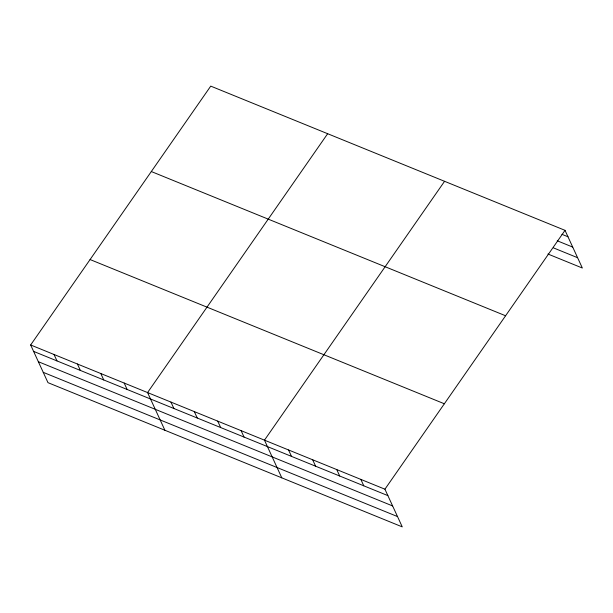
<?xml version="1.0" encoding="UTF-8"?>
<svg xmlns="http://www.w3.org/2000/svg" width="613" height="613" viewBox="0 0 613 613"><rect width="100%" height="100%" fill="white"/><g stroke="black" fill="none" stroke-linecap="round" stroke-linejoin="round"><path stroke-width="0.92" d="M30.65 344.973L384.926 489.197L402.258 526.881L47.983 382.658L30.65 344.973L210.742 86.119L565.017 230.342L582.35 268.027L547.938 254.02M327.656 133.711L147.564 392.565L164.897 430.249M444.563 181.31L264.471 440.165L281.804 477.849M384.926 489.197L565.017 230.342M561.952 234.319L567.975 236.771M557.232 240.779L572.718 247.085M553.516 247.905L577.607 257.713M151.311 171.54L505.587 315.764M90.08 259.552L444.356 403.775M33.608 351.395L387.883 495.626M38.351 361.708L392.626 505.94M43.239 372.336L397.515 516.567M360.835 479.389L363.793 485.818M336.744 469.589L339.702 476.01M312.653 459.781L315.611 466.202M288.562 449.973L291.52 456.394M241.093 430.64L244.043 437.069M217.707 421.123L220.665 427.552M194.329 411.607L197.279 418.028M170.943 402.09L173.9 408.511M124.178 383.048L127.136 389.47M100.8 373.532L103.75 379.953M77.414 364.007L80.372 370.436M54.036 354.49L56.986 360.919"/></g></svg>
